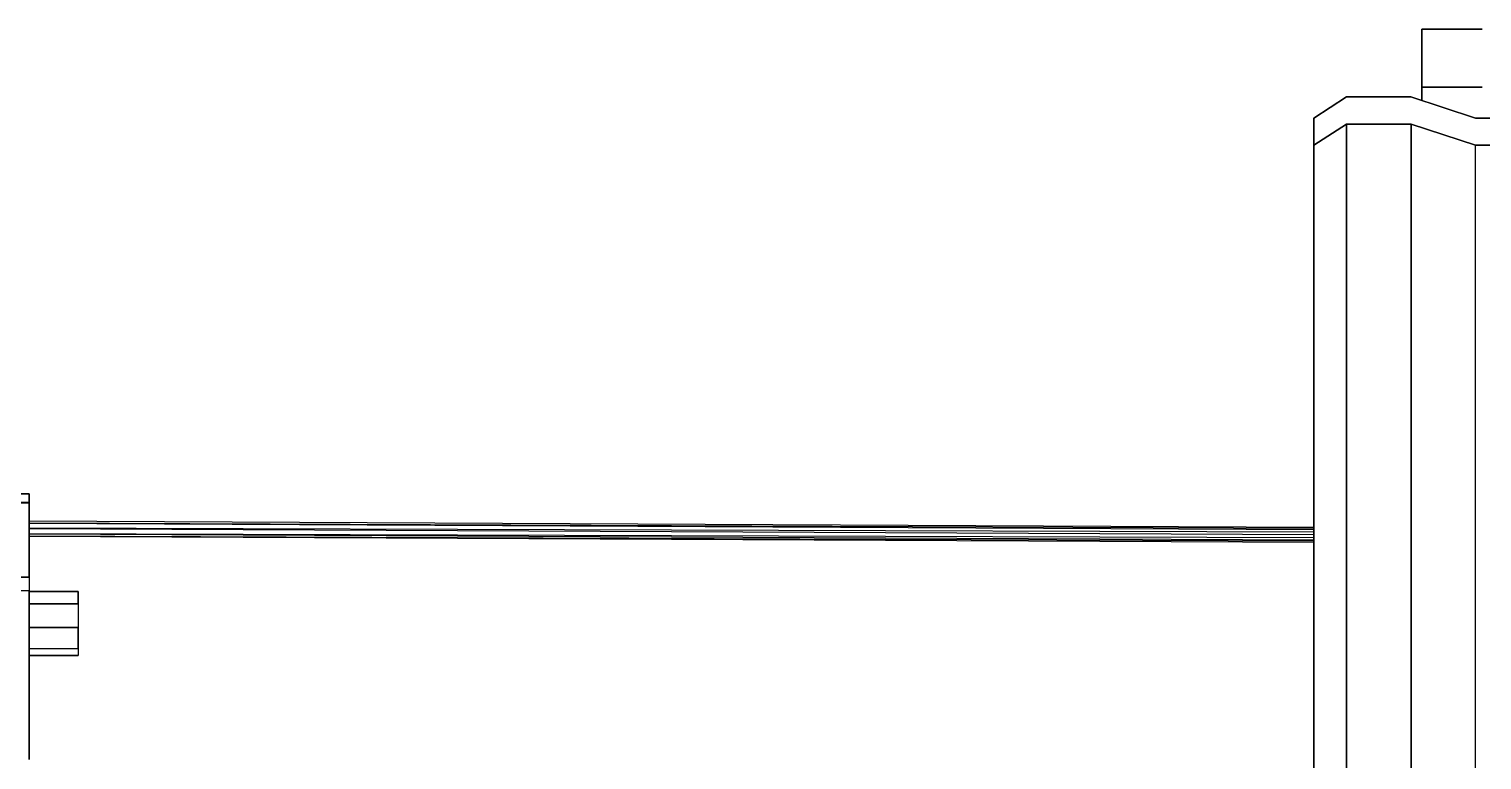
# Model space of a CAD drawing. Extents: x -32 to 51.8, y -51.6 to -5.5.
# Drawn here: x -8.585 to -6.653, y -13.674 to -12.702 of the extents above; entities that cross this region are included whole.
import ezdxf

# ---------------------------------------------------------------- set-up
doc = ezdxf.new("R2010")
doc.units = 0
doc.header["$MEASUREMENT"] = 0
doc.layers.get('0').update_dxf_attribs({"linetype": 'CONTINUOUS'})
doc.layers.add('hachures', color=5, linetype='CONTINUOUS')

msp = doc.modelspace()

# ---------------------------------------------------------------- linework, layer by layer
for p, q in [((-6.7329, -12.7708), (-6.7329, -12.7023)), ((-6.7329, -12.7023), (-6.7329, -12.7796)), ((-6.6528, -12.7023), (-6.7328, -12.7023)), ((-6.7328, -12.7796), (-6.7328, -12.7023)), ((-6.7328, -12.7023), (-6.6528, -12.7023)), ((-6.7329, -12.7973), (-6.7329, -12.7708)), ((-6.7329, -12.7796), (-6.7329, -12.7973)), ((-6.7328, -12.7973), (-6.7328, -12.7796)), ((-6.7328, -12.7796), (-6.6528, -12.7796)), ((-6.6528, -12.7796), (-6.7328, -12.7796)), ((-6.833, -12.7925), (-6.8764, -12.8207)), ((-6.8764, -12.8207), (-6.833, -12.7925)), ((-6.833, -12.7925), (-6.7473, -12.7925)), ((-6.7473, -12.7925), (-6.833, -12.7925)), ((-6.7473, -12.7925), (-6.6615, -12.8207)), ((-6.6615, -12.8207), (-6.7473, -12.7925)), ((-6.8764, -12.8207), (-6.8765, -16.0493)), ((-6.8764, -12.8207), (-6.8763, -12.8568)), ((-6.8763, -12.8568), (-6.8764, -12.8207)), ((-6.6615, -12.8207), (-6.5758, -12.8207)), ((-6.5758, -12.8207), (-6.6615, -12.8207)), ((-6.8328, -12.8286), (-6.8763, -12.8568)), ((-6.8763, -12.8568), (-6.8328, -12.8287)), ((-6.833, -12.8287), (-6.833, -12.8287)), ((-6.7471, -12.8286), (-6.8328, -12.8286)), ((-6.8328, -12.8287), (-6.7471, -12.8287)), ((-6.7473, -12.8286), (-6.7473, -12.8287)), ((-6.7473, -12.8287), (-6.7473, -12.8286)), ((-6.6614, -12.8568), (-6.7471, -12.8286)), ((-6.7471, -12.8287), (-6.6614, -12.8568)), ((-6.8763, -12.8568), (-6.8763, -16.0493)), ((-6.8763, -16.0493), (-6.8763, -12.8568)), ((-6.6615, -12.8568), (-6.6615, -12.8568)), ((-6.6615, -12.8568), (-6.6615, -12.8568)), ((-6.5757, -12.8568), (-6.6614, -12.8568)), ((-6.6614, -12.8568), (-6.5757, -12.8568)), ((-8.6267, -13.3203), (-8.5848, -13.3203)), ((-8.5848, -13.3204), (-8.6267, -13.3204)), ((-8.5848, -13.332), (-8.5848, -13.3203)), ((-8.5848, -13.3203), (-8.5848, -13.332)), ((-8.5848, -13.332), (-8.6267, -13.332)), ((-8.6267, -13.3321), (-8.5848, -13.3321)), ((-8.5848, -13.3321), (-8.5848, -13.332)), ((-8.5848, -13.3675), (-8.5848, -13.332)), ((-8.5848, -13.332), (-8.5848, -13.3321)), ((-8.5848, -13.3321), (-8.5848, -13.3676)), ((-8.5848, -13.3559), (-8.5848, -13.3322)), ((-8.5848, -13.4194), (-8.5848, -13.3559)), ((-8.5848, -13.3564), (-6.8764, -13.3647)), ((-6.8764, -13.3662), (-8.5848, -13.3591)), ((-8.5848, -13.3593), (-6.8764, -13.3676)), ((-6.8764, -13.3712), (-8.5848, -13.3658)), ((-8.5848, -13.3664), (-6.8764, -13.3746)), ((-8.5848, -13.431), (-8.5848, -13.3675)), ((-8.5848, -13.3676), (-8.5848, -13.4311)), ((-8.5848, -13.3676), (-8.5848, -13.4192)), ((-8.5848, -13.3729), (-6.8764, -13.3782)), ((-8.5848, -13.3735), (-6.8764, -13.3816)), ((-8.5848, -13.3761), (-6.8764, -13.383)), ((-8.5848, -13.3764), (-6.8764, -13.3844)), ((-8.6267, -13.431), (-8.5848, -13.431)), ((-8.5848, -13.4311), (-8.6267, -13.4311)), ((-8.5848, -13.4311), (-8.5848, -13.449)), ((-8.6267, -13.449), (-8.5848, -13.449)), ((-8.5848, -13.449), (-8.5848, -13.571)), ((-8.5848, -13.449), (-8.5848, -13.4504)), ((-8.5848, -13.571), (-8.5848, -13.449)), ((-8.5848, -13.4504), (-8.5194, -13.4504)), ((-8.5194, -13.4504), (-8.5848, -13.4504)), ((-8.5194, -13.4504), (-8.5194, -13.4504)), ((-8.5194, -13.4504), (-8.5194, -13.4666)), ((-8.5194, -13.4666), (-8.5194, -13.4504)), ((-8.5194, -13.4666), (-8.5848, -13.4666)), ((-8.5848, -13.4666), (-8.5194, -13.4666)), ((-8.5194, -13.4666), (-8.5194, -13.4982)), ((-8.5194, -13.4982), (-8.5848, -13.4982)), ((-8.5848, -13.4982), (-8.5194, -13.4982)), ((-8.5194, -13.4982), (-8.5194, -13.5265)), ((-8.5194, -13.5265), (-8.5194, -13.4982)), ((-8.5194, -13.5265), (-8.5848, -13.5265)), ((-8.5194, -13.5351), (-8.5848, -13.5351)), ((-8.5848, -13.5351), (-8.5194, -13.5351)), ((-8.5848, -13.5351), (-8.5848, -13.5688)), ((-8.5194, -13.5265), (-8.5194, -13.5351)), ((-8.5848, -13.5688), (-8.5848, -13.5856)), ((-8.5848, -13.6153), (-8.5848, -13.571)), ((-8.5848, -13.5856), (-8.5848, -13.6378)), ((-8.5848, -13.6495), (-8.5848, -13.5973)), ((-8.5848, -13.5973), (-8.5848, -13.6153)), ((-8.5848, -13.6378), (-8.5848, -13.6735)), ((-8.5848, -13.6735), (-8.5848, -13.6495))]:
    msp.add_line(p, q)
at = {"layer": 'hachures'}
for p, q in [((-6.8329, -16.0493), (-6.8328, -12.8287)), ((-6.8328, -12.8287), (-6.8329, -16.0493)), ((-6.7472, -16.0493), (-6.7471, -12.8287)), ((-6.7471, -12.8287), (-6.7472, -16.0493)), ((-6.6614, -16.2508), (-6.6614, -12.8568))]:
    msp.add_line(p, q, dxfattribs=at)

doc.saveas('drawing.dxf')
